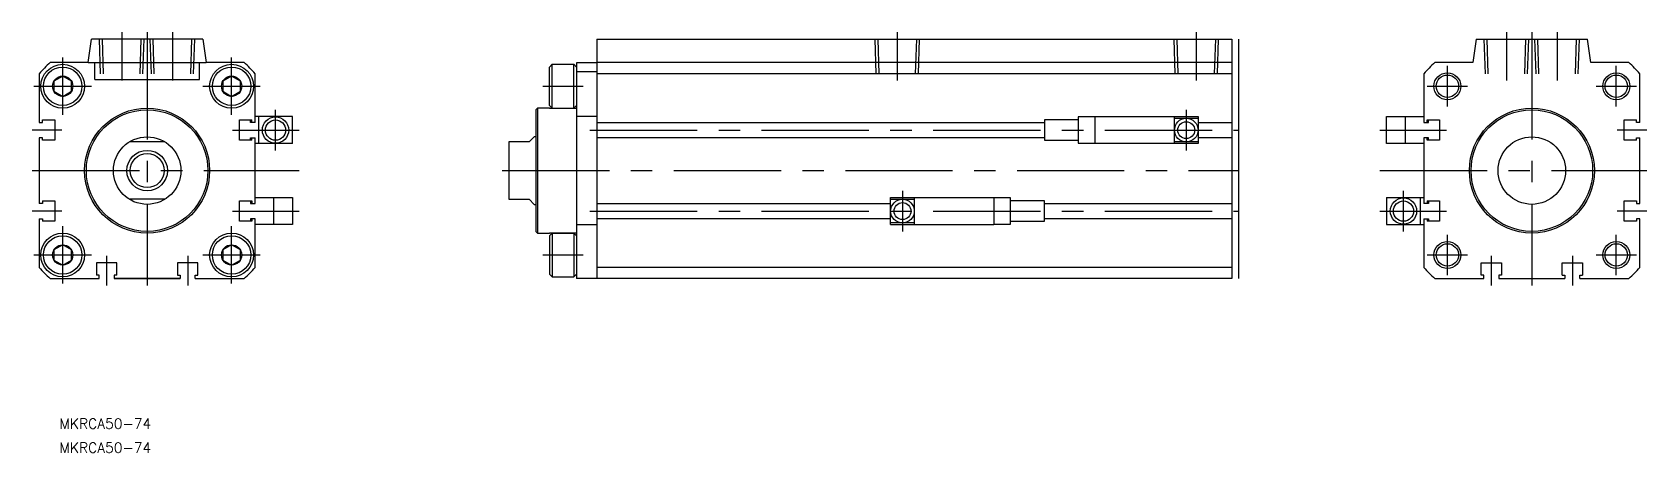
# Model space of a CAD drawing. Extents: x -34 to 444, y -84 to 41.
import ezdxf

# ---------------------------------------------------------------- set-up
doc = ezdxf.new("R2010")
doc.units = 0
doc.linetypes.add('CENTER', pattern=[50.8, 31.75, -6.35, 6.35, -6.35])
doc.linetypes.add('DASHED', pattern=[19.05, 12.7, -6.35])
doc.layers.get('0').update_dxf_attribs({"linetype": 'CONTINUOUS'})
doc.layers.add('CENTER', color=1, linetype='CENTER')
doc.styles.get("Standard").update_dxf_attribs({"font": 'txt.shx', "height": 3, "bigfont": 'bigfont.shx'})

msp = doc.modelspace()

# ---------------------------------------------------------------- linework, layer by layer
at = {"color": 7, "linetype": 'CONTINUOUS'}
for p, q in [((-17.5, 32), (-16.5, 39)), ((16.5, 39), (-16.5, 39)), ((16.5, 39), (17.5, 32)), ((133.09, 39), (321.09, 39)), ((133.09, 39), (133.09, -32)), ((321.09, 39), (321.09, -32)), ((323.09, 39), (323.09, -32)), ((393.39, 39), (392.39, 32)), ((393.39, 39), (426.39, 39)), ((427.39, 32), (426.39, 39)), ((-32, 28.72), (-32, 14.25)), ((-17.5, 32), (-28.72, 32)), ((-17.5, 32), (17.5, 32)), ((-15.5, 27), (-15.5, 32)), ((15.5, 27), (15.5, 32)), ((28.72, 32), (17.5, 32)), ((32, 14.25), (32, 28.72)), ((119.89, 31.5), (119.09, 30.7)), ((119.89, 31.5), (119.09, 30.7)), ((119.89, 31.5), (119.09, 30.7)), ((119.09, 19.3), (119.09, 30.7)), ((119.89, 18.5), (119.89, 31.5)), ((119.89, 31.5), (126.29, 31.5)), ((126.29, 18.5), (126.29, 31.5)), ((126.29, 31.5), (127.09, 30.7)), ((133.09, 31.9), (127.09, 31.9)), ((127.09, 31.9), (127.09, -32)), ((127.09, 29.38), (133.09, 29.38)), ((321.09, 32), (133.09, 32)), ((321.09, 28.72), (133.09, 28.72)), ((377.89, 28.72), (377.89, 14.25)), ((392.39, 32), (381.17, 32)), ((438.61, 32), (427.39, 32)), ((441.89, 14.25), (441.89, 28.72)), ((-25, 28), (-27.6, 26.5)), ((-27.6, 26.5), (-27.6, 23.5)), ((-22.4, 26.5), (-25, 28)), ((-22.4, 23.5), (-22.4, 26.5)), ((-15.5, 27), (15.5, 27)), ((25, 28), (22.4, 26.5)), ((22.4, 26.5), (22.4, 23.5)), ((27.6, 26.5), (25, 28)), ((27.6, 23.5), (27.6, 26.5)), ((-27.6, 23.5), (-25, 22)), ((-25, 22), (-22.4, 23.5)), ((22.4, 23.5), (25, 22)), ((25, 22), (27.6, 23.5)), ((119.89, 18.5), (119.09, 19.3)), ((126.29, 18.5), (127.09, 19.3)), ((-31, 14.25), (-31, 15)), ((-31, 15), (-27.3, 15)), ((-27.3, 15), (-27.3, 9)), ((27.3, 15), (31, 15)), ((27.3, 9), (27.3, 15)), ((30.6, 14.25), (30.6, 15)), ((31, 14.25), (31, 15)), ((43, 16), (32, 16)), ((33, 16), (33, 8)), ((43, 8), (43, 16)), ((115.59, 18.5), (115.09, 18)), ((115.09, 18), (115.09, 0)), ((115.59, 18.5), (115.59, -18.5)), ((119.09, 18.5), (115.59, 18.5)), ((119.09, 18.5), (127.09, 18.5)), ((119.89, 18.5), (126.29, 18.5)), ((133.09, 16), (127.09, 16)), ((275.59, 15), (265.59, 15)), ((265.59, 15), (265.59, 9)), ((275.59, 15.9), (275.59, 8.1)), ((280.59, 15.9), (275.59, 15.9)), ((280.59, 8), (280.59, 16)), ((280.59, 16), (311.09, 16)), ((304.09, 8), (304.09, 16)), ((304.09, 15.5), (311.09, 15.5)), ((311.09, 16), (311.09, 8)), ((366.89, 16), (377.89, 16)), ((366.89, 8), (366.89, 16)), ((372.39, 16), (372.39, 8)), ((378.89, 15), (382.59, 15)), ((378.89, 14.25), (378.89, 15)), ((379.29, 14.25), (379.29, 15)), ((382.59, 15), (382.59, 9)), ((437.19, 9), (437.19, 15)), ((437.19, 15), (440.89, 15)), ((440.89, 14.25), (440.89, 15)), ((-32, 14.25), (-31, 14.25)), ((-31, 9.75), (-32, 9.75)), ((-32, 9.75), (-32, -9.75)), ((-31, 9), (-31, 9.75)), ((32, 14.25), (30.6, 14.25)), ((30.6, 9), (30.6, 9.75)), ((30.6, 9.75), (32, 9.75)), ((31, 9), (31, 9.75)), ((32, -9.75), (32, 9.75)), ((113.09, 8.5), (114.59, 10)), ((115.09, 10), (114.59, 10)), ((133.09, 14.25), (265.59, 14.25)), ((265.59, 9.75), (133.09, 9.75)), ((311.09, 14.25), (321.09, 14.25)), ((321.09, 9.75), (311.09, 9.75)), ((377.89, 14.25), (379.29, 14.25)), ((377.89, 9.75), (377.89, -9.75)), ((379.29, 9.75), (377.89, 9.75)), ((378.89, 9), (378.89, 9.75)), ((379.29, 9), (379.29, 9.75)), ((441.89, 14.25), (440.89, 14.25)), ((440.89, 9.75), (441.89, 9.75)), ((440.89, 9), (440.89, 9.75)), ((441.89, -9.75), (441.89, 9.75)), ((-27.3, 9), (-31, 9)), ((5.27, 8.5), (-5.27, 8.5)), ((31, 9), (27.3, 9)), ((43, 8), (32, 8)), ((107.09, 8.5), (107.09, -8.5)), ((113.09, 8.5), (107.09, 8.5)), ((265.59, 9), (275.59, 9)), ((275.59, 8.1), (280.59, 8.1)), ((311.09, 8), (280.59, 8)), ((311.09, 8.5), (304.09, 8.5)), ((377.89, 8), (366.89, 8)), ((382.59, 9), (378.89, 9)), ((440.89, 9), (437.19, 9)), ((115.09, 0), (115.09, -18)), ((-31, -9), (-31, -9.75)), ((-31, -9), (-27.3, -9)), ((-27.3, -9), (-27.3, -15)), ((5.27, -8.5), (-5.27, -8.5)), ((27.3, -15), (27.3, -9)), ((27.3, -9), (31, -9)), ((30.6, -9), (30.6, -9.75)), ((31, -9), (31, -9.75)), ((32, -8), (43, -8)), ((37.5, -16), (37.5, -8)), ((43, -8), (43, -16)), ((107.09, -8.5), (113.09, -8.5)), ((113.09, -8.5), (114.59, -10)), ((220.09, -8), (250.59, -8)), ((220.09, -16), (220.09, -8)), ((220.09, -8.5), (227.09, -8.5)), ((227.09, -8), (227.09, -16)), ((250.59, -8), (250.59, -16)), ((255.59, -8.1), (250.59, -8.1)), ((255.59, -15.9), (255.59, -8.1)), ((265.59, -9), (255.59, -9)), ((265.59, -15), (265.59, -9)), ((366.89, -8), (377.89, -8)), ((366.89, -8), (366.89, -16)), ((376.89, -16), (376.89, -8)), ((378.89, -9), (382.59, -9)), ((378.89, -9), (378.89, -9.75)), ((379.29, -9), (379.29, -9.75)), ((382.59, -9), (382.59, -15)), ((437.19, -15), (437.19, -9)), ((437.19, -9), (440.89, -9)), ((440.89, -9), (440.89, -9.75)), ((-31, -9.75), (-32, -9.75)), ((-32, -14.25), (-31, -14.25)), ((-32, -14.25), (-32, -28.72)), ((-31, -14.25), (-31, -15)), ((30.6, -9.75), (32, -9.75)), ((30.6, -14.25), (30.6, -15)), ((32, -14.25), (30.6, -14.25)), ((31, -14.25), (31, -15)), ((32, -28.72), (32, -14.25)), ((114.59, -10), (115.09, -10)), ((133.09, -9.75), (220.09, -9.75)), ((220.09, -14.25), (133.09, -14.25)), ((265.59, -9.75), (321.09, -9.75)), ((321.09, -14.25), (265.59, -14.25)), ((379.29, -9.75), (377.89, -9.75)), ((377.89, -14.25), (377.89, -28.72)), ((377.89, -14.25), (379.29, -14.25)), ((378.89, -14.25), (378.89, -15)), ((379.29, -14.25), (379.29, -15)), ((440.89, -9.75), (441.89, -9.75)), ((441.89, -14.25), (440.89, -14.25)), ((440.89, -14.25), (440.89, -15)), ((441.89, -28.72), (441.89, -14.25)), ((-27.3, -15), (-31, -15)), ((31, -15), (27.3, -15)), ((43, -16), (32, -16)), ((115.59, -18.5), (115.09, -18)), ((115.59, -18.5), (119.09, -18.5)), ((127.09, -18.5), (119.09, -18.5)), ((119.89, -18.5), (119.09, -19.3)), ((119.89, -18.5), (119.89, -31.5)), ((119.89, -18.5), (126.29, -18.5)), ((126.29, -18.5), (126.29, -31.5)), ((126.29, -18.5), (127.09, -19.3)), ((127.09, -16), (133.09, -16)), ((227.09, -15.5), (220.09, -15.5)), ((220.09, -16), (250.59, -16)), ((250.59, -15.9), (255.59, -15.9)), ((255.59, -15), (265.59, -15)), ((366.89, -16), (377.89, -16)), ((382.59, -15), (378.89, -15)), ((440.89, -15), (437.19, -15)), ((-25, -22), (-27.6, -23.5)), ((-27.6, -23.5), (-27.6, -26.5)), ((-22.4, -23.5), (-25, -22)), ((-22.4, -26.5), (-22.4, -23.5)), ((25, -22), (22.4, -23.5)), ((22.4, -23.5), (22.4, -26.5)), ((27.6, -23.5), (25, -22)), ((27.6, -26.5), (27.6, -23.5)), ((119.09, -19.3), (119.09, -30.7)), ((-27.6, -26.5), (-25, -28)), ((-25, -28), (-22.4, -26.5)), ((-9, -27.3), (-15, -27.3)), ((-15, -27.3), (-15, -31)), ((-9, -31), (-9, -27.3)), ((15, -27.3), (9, -27.3)), ((9, -27.3), (9, -31)), ((15, -31), (15, -27.3)), ((22.4, -26.5), (25, -28)), ((25, -28), (27.6, -26.5)), ((394.89, -27.3), (400.89, -27.3)), ((394.89, -31), (394.89, -27.3)), ((400.89, -27.3), (400.89, -31)), ((418.89, -27.3), (424.89, -27.3)), ((418.89, -31), (418.89, -27.3)), ((424.89, -27.3), (424.89, -31)), ((-28.72, -32), (-14.25, -32)), ((-14.25, -31), (-15, -31)), ((-14.25, -32), (-14.25, -31)), ((-9.75, -31), (-9.75, -32)), ((-9, -31), (-9.75, -31)), ((-9.75, -32), (9.75, -32)), ((9.75, -32), (-9.75, -32)), ((9, -31), (9.75, -31)), ((9.75, -31), (9.75, -32)), ((14.25, -31), (15, -31)), ((14.25, -32), (14.25, -31)), ((14.25, -32), (28.72, -32)), ((119.89, -31.5), (119.09, -30.7)), ((119.89, -31.5), (119.09, -30.7)), ((119.89, -31.5), (119.09, -30.7)), ((119.89, -31.5), (126.29, -31.5)), ((126.29, -31.5), (127.09, -30.7)), ((321.09, -32), (127.09, -32)), ((321.09, -28.72), (133.09, -28.72)), ((381.17, -32), (395.64, -32)), ((395.64, -31), (394.89, -31)), ((395.64, -32), (395.64, -31)), ((400.14, -31), (400.14, -32)), ((400.89, -31), (400.14, -31)), ((400.14, -32), (419.64, -32)), ((418.89, -31), (419.64, -31)), ((419.64, -31), (419.64, -32)), ((424.14, -32), (424.14, -31)), ((424.14, -31), (424.89, -31)), ((424.14, -32), (438.61, -32))]:
    msp.add_line(p, q, dxfattribs=at)
at = {"color": 3, "linetype": 'DASHED'}
for p, q in [((-13.76, 28.72), (-14.08, 39)), ((-12.9, 28.72), (-13.22, 39)), ((-2.1, 28.72), (-1.78, 39)), ((-1.24, 28.72), (-0.92, 39)), ((1.24, 28.72), (0.92, 39)), ((2.1, 28.72), (1.78, 39)), ((12.9, 28.72), (13.22, 39)), ((13.76, 28.72), (14.08, 39)), ((215.83, 28.72), (215.51, 39)), ((216.69, 28.72), (216.37, 39)), ((227.49, 28.72), (227.81, 39)), ((228.35, 28.72), (228.67, 39)), ((304.33, 28.72), (304.01, 39)), ((305.19, 28.72), (304.87, 39)), ((315.99, 28.72), (316.31, 39)), ((316.85, 28.72), (317.17, 39)), ((396.13, 28.72), (395.81, 39)), ((396.99, 28.72), (396.67, 39)), ((407.79, 28.72), (408.11, 39)), ((408.65, 28.72), (408.97, 39)), ((411.13, 28.72), (410.81, 39)), ((411.99, 28.72), (411.67, 39)), ((422.79, 28.72), (423.11, 39)), ((423.65, 28.72), (423.97, 39))]:
    msp.add_line(p, q, dxfattribs=at)
at = {"color": 7, "linetype": 'CONTINUOUS'}
for centre, radius in [((-25, 25), 6.5), ((-25, 25), 5.7), ((25, 25), 6.5), ((25, 25), 5.7), ((-25, 25), 3), ((25, 25), 3), ((384.89, 25), 3.32), ((434.89, 25), 3.32), ((0, 0), 18.5), ((0, 0), 18), ((38, 12), 3.9), ((38, 12), 3), ((307.59, 12), 3.5), ((307.59, 12), 2.5), ((409.89, 0), 18.5), ((409.89, 0), 18), ((0, 0), 10), ((409.89, 0), 10), ((0, 0), 5.05), ((223.59, -12), 3.5), ((223.59, -12), 2.5), ((371.89, -12), 3.9), ((371.89, -12), 3), ((-25, -25), 6.5), ((25, -25), 6.5), ((-25, -25), 5.7), ((-25, -25), 3), ((25, -25), 5.7), ((25, -25), 3), ((384.89, -25), 3.32), ((434.89, -25), 3.32)]:
    msp.add_circle(centre, radius, dxfattribs=at)
at = {"color": 3, "linetype": 'CONTINUOUS'}
for centre, radius in [((384.89, 25), 4), ((434.89, 25), 4), ((0, 0), 6), ((384.89, -25), 4), ((434.89, -25), 4)]:
    msp.add_circle(centre, radius, dxfattribs=at)
at = {"color": 7, "linetype": 'CONTINUOUS'}
for centre, start, end in [((0, 0), 131.9108, 138.0892), ((0, 0), 41.9108, 48.0892), ((409.89, 0), 131.9108, 138.0892), ((409.89, 0), 41.9108, 48.0892), ((0, 0), 221.9108, 228.0892), ((0, 0), 311.9108, 318.0892), ((409.89, 0), 221.9108, 228.0892), ((409.89, 0), 311.9108, 318.0892)]:
    msp.add_arc(centre, 43, start, end, dxfattribs=at)
at = {"layer": 'CENTER', "color": 1, "linetype": 'CENTER'}
for p, q in [((-7.5, 41), (-7.5, 26.72)), ((0, 41), (0, -34)), ((7.5, 41), (7.5, 26.72)), ((222.09, 26.72), (222.09, 41)), ((310.59, 26.72), (310.59, 41)), ((402.39, 41), (402.39, 26.72)), ((409.89, 41), (409.89, -34)), ((417.39, 41), (417.39, 26.72)), ((-25, 16.5), (-25, 33.5)), ((25, 16.5), (25, 33.5)), ((384.89, 19), (384.89, 31)), ((434.89, 19), (434.89, 31)), ((-33.5, 25), (-16.5, 25)), ((16.5, 25), (33.5, 25)), ((117.09, 25), (129.09, 25)), ((378.89, 25), (390.89, 25)), ((428.89, 25), (440.89, 25)), ((38, 6), (38, 18)), ((307.59, 18), (307.59, 6)), ((-25.3, 12), (-34, 12)), ((25.3, 12), (45, 12)), ((131.09, 12), (323.09, 12)), ((364.89, 12), (384.59, 12)), ((443.89, 12), (435.19, 12)), ((-34, 0), (45, 0)), ((105.09, 0), (323.09, 0)), ((364.89, 0), (443.89, 0)), ((223.59, -6), (223.59, -18)), ((371.89, -18), (371.89, -6)), ((-25.3, -12), (-34, -12)), ((25.3, -12), (45, -12)), ((131.09, -12), (323.09, -12)), ((364.89, -12), (384.59, -12)), ((443.89, -12), (435.19, -12)), ((-25, -33.5), (-25, -16.5)), ((25, -33.5), (25, -16.5)), ((384.89, -31), (384.89, -19)), ((434.89, -31), (434.89, -19)), ((-33.5, -25), (-16.5, -25)), ((-12, -25.3), (-12, -34)), ((12, -25.3), (12, -34)), ((16.5, -25), (33.5, -25)), ((117.09, -25), (129.09, -25)), ((378.89, -25), (390.89, -25)), ((397.89, -25.3), (397.89, -34)), ((421.89, -25.3), (421.89, -34)), ((428.89, -25), (440.89, -25))]:
    msp.add_line(p, q, dxfattribs=at)

# ---------------------------------------------------------------- texts
at = {"color": 7, "linetype": 'CONTINUOUS'}
for p in [(-25.95, -76.48), (-25.95, -83.61)]:
    msp.add_text('MKRCA50-74', height=3, dxfattribs=at).set_placement(p)

doc.saveas('drawing.dxf')
